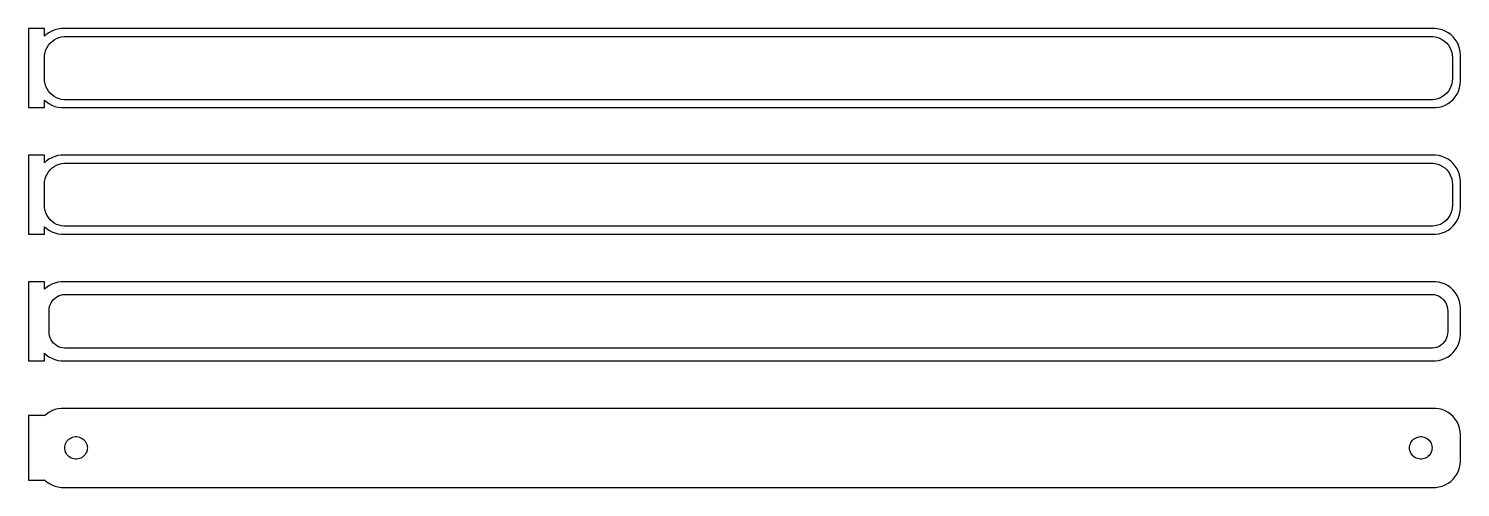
# Model space of a CAD drawing. Header units: metres. Extents: x -136 to 135, y 89 to 175.
import ezdxf

# ---------------------------------------------------------------- set-up
doc = ezdxf.new("R2010")
doc.units = ezdxf.units.M

msp = doc.modelspace()

# ---------------------------------------------------------------- linework, layer by layer
for p, q in [((-133.5, 175.49), (-136.5, 175.49)), ((-136.5, 175.49), (-136.5, 160.51)), ((-133.5, 174.059), (-133.5, 175.49)), ((-133.187, 174.353), (-133.5, 174.059)), ((-132.679, 174.722), (-133.187, 174.353)), ((-132.129, 175.024), (-132.679, 174.722)), ((-131.545, 175.255), (-132.129, 175.024)), ((-130.937, 175.411), (-131.545, 175.255)), ((-131.203, 173.619), (-130.736, 173.804)), ((-130.314, 175.49), (-130.937, 175.411)), ((-130.736, 173.804), (-130.25, 173.929)), ((130.314, 175.49), (-130.314, 175.49)), ((-130.25, 173.929), (-129.751, 173.992)), ((-129.751, 173.992), (129.751, 173.992)), ((129.751, 173.992), (130.25, 173.929)), ((130.25, 173.929), (130.736, 173.804)), ((130.937, 175.411), (130.314, 175.49)), ((130.736, 173.804), (131.203, 173.619)), ((131.545, 175.255), (130.937, 175.411)), ((132.129, 175.024), (131.545, 175.255)), ((132.679, 174.722), (132.129, 175.024)), ((133.187, 174.353), (132.679, 174.722)), ((133.645, 173.923), (133.187, 174.353)), ((134.045, 173.439), (133.645, 173.923)), ((-133.374, 170.995), (-133.219, 171.472)), ((-133.219, 171.472), (-133.005, 171.927)), ((-133.005, 171.927), (-132.736, 172.351)), ((-132.736, 172.351), (-132.416, 172.738)), ((-132.416, 172.738), (-132.05, 173.082)), ((-132.05, 173.082), (-131.643, 173.377)), ((-131.643, 173.377), (-131.203, 173.619)), ((131.203, 173.619), (131.643, 173.377)), ((131.643, 173.377), (132.05, 173.082)), ((132.05, 173.082), (132.416, 172.738)), ((132.416, 172.738), (132.736, 172.351)), ((132.736, 172.351), (133.005, 171.927)), ((133.005, 171.927), (133.219, 171.472)), ((133.219, 171.472), (133.374, 170.995)), ((134.382, 172.909), (134.045, 173.439)), ((134.649, 172.341), (134.382, 172.909)), ((134.843, 171.743), (134.649, 172.341)), ((134.961, 171.127), (134.843, 171.743)), ((135, 170.5), (134.961, 171.127)), ((-133.5, 170), (-133.468, 170.501)), ((-133.5, 166), (-133.5, 170)), ((-133.468, 170.501), (-133.374, 170.995)), ((133.374, 170.995), (133.468, 170.501)), ((133.468, 170.501), (133.5, 170)), ((133.5, 170), (133.5, 166)), ((135, 165.5), (135, 170.5)), ((-133.468, 165.499), (-133.5, 166)), ((133.5, 166), (133.468, 165.499)), ((-133.374, 165.005), (-133.468, 165.499)), ((-133.219, 164.528), (-133.374, 165.005)), ((-133.005, 164.073), (-133.219, 164.528)), ((-132.736, 163.649), (-133.005, 164.073)), ((-132.416, 163.262), (-132.736, 163.649)), ((-132.05, 162.918), (-132.416, 163.262)), ((-131.643, 162.623), (-132.05, 162.918)), ((132.05, 162.918), (131.643, 162.623)), ((132.416, 163.262), (132.05, 162.918)), ((132.736, 163.649), (132.416, 163.262)), ((133.005, 164.073), (132.736, 163.649)), ((133.219, 164.528), (133.005, 164.073)), ((133.374, 165.005), (133.219, 164.528)), ((133.468, 165.499), (133.374, 165.005)), ((134.045, 162.561), (134.382, 163.091)), ((134.382, 163.091), (134.649, 163.659)), ((134.649, 163.659), (134.843, 164.257)), ((134.843, 164.257), (134.961, 164.873)), ((134.961, 164.873), (135, 165.5)), ((-136.5, 160.51), (-133.5, 160.51)), ((-133.5, 161.941), (-133.187, 161.647)), ((-133.5, 160.51), (-133.5, 161.941)), ((-133.187, 161.647), (-132.679, 161.278)), ((-132.679, 161.278), (-132.129, 160.976)), ((-132.129, 160.976), (-131.545, 160.745)), ((-131.203, 162.381), (-131.643, 162.623)), ((-131.545, 160.745), (-130.937, 160.589)), ((-130.736, 162.196), (-131.203, 162.381)), ((-130.937, 160.589), (-130.314, 160.51)), ((-130.25, 162.071), (-130.736, 162.196)), ((-130.314, 160.51), (130.314, 160.51)), ((-129.751, 162.008), (-130.25, 162.071)), ((129.751, 162.008), (-129.751, 162.008)), ((130.25, 162.071), (129.751, 162.008)), ((130.736, 162.196), (130.25, 162.071)), ((130.314, 160.51), (130.937, 160.589)), ((131.203, 162.381), (130.736, 162.196)), ((130.937, 160.589), (131.545, 160.745)), ((131.643, 162.623), (131.203, 162.381)), ((131.545, 160.745), (132.129, 160.976)), ((132.129, 160.976), (132.679, 161.278)), ((132.679, 161.278), (133.187, 161.647)), ((133.187, 161.647), (133.645, 162.077)), ((133.645, 162.077), (134.045, 162.561)), ((-133.5, 151.49), (-136.5, 151.49)), ((-136.5, 151.49), (-136.5, 136.51)), ((-133.5, 150.059), (-133.5, 151.49)), ((-133.187, 150.353), (-133.5, 150.059)), ((-132.679, 150.722), (-133.187, 150.353)), ((-132.129, 151.024), (-132.679, 150.722)), ((-131.545, 151.255), (-132.129, 151.024)), ((-132.05, 149.082), (-131.643, 149.377)), ((-131.643, 149.377), (-131.203, 149.619)), ((-130.937, 151.411), (-131.545, 151.255)), ((-131.203, 149.619), (-130.736, 149.804)), ((-130.314, 151.49), (-130.937, 151.411)), ((-130.736, 149.804), (-130.25, 149.929)), ((130.314, 151.49), (-130.314, 151.49)), ((-130.25, 149.929), (-129.751, 149.992)), ((-129.751, 149.992), (129.751, 149.992)), ((129.751, 149.992), (130.25, 149.929)), ((130.25, 149.929), (130.736, 149.804)), ((130.937, 151.411), (130.314, 151.49)), ((130.736, 149.804), (131.203, 149.619)), ((131.545, 151.255), (130.937, 151.411)), ((131.203, 149.619), (131.643, 149.377)), ((132.129, 151.024), (131.545, 151.255)), ((131.643, 149.377), (132.05, 149.082)), ((132.679, 150.722), (132.129, 151.024)), ((133.187, 150.353), (132.679, 150.722)), ((133.645, 149.923), (133.187, 150.353)), ((134.045, 149.439), (133.645, 149.923)), ((134.382, 148.909), (134.045, 149.439)), ((-133.468, 146.501), (-133.374, 146.995)), ((-133.374, 146.995), (-133.219, 147.472)), ((-133.219, 147.472), (-133.005, 147.927)), ((-133.005, 147.927), (-132.736, 148.351)), ((-132.736, 148.351), (-132.416, 148.738)), ((-132.416, 148.738), (-132.05, 149.082)), ((132.05, 149.082), (132.416, 148.738)), ((132.416, 148.738), (132.736, 148.351)), ((132.736, 148.351), (133.005, 147.927)), ((133.005, 147.927), (133.219, 147.472)), ((133.219, 147.472), (133.374, 146.995)), ((133.374, 146.995), (133.468, 146.501)), ((134.649, 148.341), (134.382, 148.909)), ((134.843, 147.743), (134.649, 148.341)), ((134.961, 147.127), (134.843, 147.743)), ((135, 146.5), (134.961, 147.127)), ((-133.5, 146), (-133.468, 146.501)), ((-133.5, 142), (-133.5, 146)), ((133.468, 146.501), (133.5, 146)), ((133.5, 146), (133.5, 142)), ((135, 141.5), (135, 146.5)), ((-133.468, 141.499), (-133.5, 142)), ((-133.374, 141.005), (-133.468, 141.499)), ((133.468, 141.499), (133.374, 141.005)), ((133.5, 142), (133.468, 141.499)), ((134.961, 140.873), (135, 141.5)), ((-133.219, 140.528), (-133.374, 141.005)), ((-133.005, 140.073), (-133.219, 140.528)), ((-132.736, 139.649), (-133.005, 140.073)), ((-132.416, 139.262), (-132.736, 139.649)), ((-132.05, 138.918), (-132.416, 139.262)), ((-131.643, 138.623), (-132.05, 138.918)), ((-131.203, 138.381), (-131.643, 138.623)), ((131.643, 138.623), (131.203, 138.381)), ((132.05, 138.918), (131.643, 138.623)), ((132.416, 139.262), (132.05, 138.918)), ((132.736, 139.649), (132.416, 139.262)), ((133.005, 140.073), (132.736, 139.649)), ((133.219, 140.528), (133.005, 140.073)), ((133.374, 141.005), (133.219, 140.528)), ((133.645, 138.077), (134.045, 138.561)), ((134.045, 138.561), (134.382, 139.091)), ((134.382, 139.091), (134.649, 139.659)), ((134.649, 139.659), (134.843, 140.257)), ((134.843, 140.257), (134.961, 140.873)), ((-136.5, 136.51), (-133.5, 136.51)), ((-133.5, 137.941), (-133.187, 137.647)), ((-133.5, 136.51), (-133.5, 137.941)), ((-133.187, 137.647), (-132.679, 137.278)), ((-132.679, 137.278), (-132.129, 136.976)), ((-132.129, 136.976), (-131.545, 136.745)), ((-131.545, 136.745), (-130.937, 136.589)), ((-130.736, 138.196), (-131.203, 138.381)), ((-130.937, 136.589), (-130.314, 136.51)), ((-130.25, 138.071), (-130.736, 138.196)), ((-130.314, 136.51), (130.314, 136.51)), ((-129.751, 138.008), (-130.25, 138.071)), ((129.751, 138.008), (-129.751, 138.008)), ((130.25, 138.071), (129.751, 138.008)), ((130.736, 138.196), (130.25, 138.071)), ((130.314, 136.51), (130.937, 136.589)), ((131.203, 138.381), (130.736, 138.196)), ((130.937, 136.589), (131.545, 136.745)), ((131.545, 136.745), (132.129, 136.976)), ((132.129, 136.976), (132.679, 137.278)), ((132.679, 137.278), (133.187, 137.647)), ((133.187, 137.647), (133.645, 138.077)), ((-133.5, 127.479), (-136.5, 127.479)), ((-136.5, 127.479), (-136.5, 112.521)), ((-133.5, 126.059), (-133.5, 127.479)), ((-133.187, 126.353), (-133.5, 126.059)), ((-132.679, 126.722), (-133.187, 126.353)), ((-132.129, 127.024), (-132.679, 126.722)), ((-131.545, 127.255), (-132.129, 127.024)), ((-130.937, 127.411), (-131.545, 127.255)), ((-130.314, 127.49), (-130.937, 127.411)), ((-130.825, 124.817), (-130.462, 124.961)), ((-130.462, 124.961), (-130.083, 125.058)), ((130.314, 127.49), (-130.314, 127.49)), ((-130.083, 125.058), (-129.695, 125.107)), ((-129.695, 125.107), (129.695, 125.107)), ((129.695, 125.107), (130.083, 125.058)), ((130.083, 125.058), (130.462, 124.961)), ((130.937, 127.411), (130.314, 127.49)), ((130.462, 124.961), (130.825, 124.817)), ((131.545, 127.255), (130.937, 127.411)), ((132.129, 127.024), (131.545, 127.255)), ((132.679, 126.722), (132.129, 127.024)), ((133.187, 126.353), (132.679, 126.722)), ((133.645, 125.923), (133.187, 126.353)), ((134.045, 125.439), (133.645, 125.923)), ((134.382, 124.909), (134.045, 125.439)), ((134.649, 124.341), (134.382, 124.909)), ((-132.613, 122), (-132.588, 122.39)), ((-132.588, 122.39), (-132.515, 122.774)), ((-132.515, 122.774), (-132.394, 123.146)), ((-132.394, 123.146), (-132.228, 123.5)), ((-132.228, 123.5), (-132.018, 123.83)), ((-132.018, 123.83), (-131.769, 124.131)), ((-131.769, 124.131), (-131.484, 124.399)), ((-131.484, 124.399), (-131.168, 124.628)), ((-131.168, 124.628), (-130.825, 124.817)), ((130.825, 124.817), (131.168, 124.628)), ((131.168, 124.628), (131.484, 124.399)), ((131.484, 124.399), (131.769, 124.131)), ((131.769, 124.131), (132.018, 123.83)), ((132.018, 123.83), (132.228, 123.5)), ((132.228, 123.5), (132.394, 123.146)), ((132.394, 123.146), (132.515, 122.774)), ((132.515, 122.774), (132.588, 122.39)), ((132.588, 122.39), (132.613, 122)), ((134.843, 123.743), (134.649, 124.341)), ((134.961, 123.127), (134.843, 123.743)), ((135, 122.5), (134.961, 123.127)), ((135, 117.5), (135, 122.5)), ((-132.613, 118), (-132.613, 122)), ((132.613, 122), (132.613, 118)), ((-132.588, 117.61), (-132.613, 118)), ((-132.515, 117.226), (-132.588, 117.61)), ((-132.394, 116.854), (-132.515, 117.226)), ((-132.228, 116.5), (-132.394, 116.854)), ((132.394, 116.854), (132.228, 116.5)), ((132.515, 117.226), (132.394, 116.854)), ((132.588, 117.61), (132.515, 117.226)), ((132.613, 118), (132.588, 117.61)), ((134.843, 116.257), (134.961, 116.873)), ((134.961, 116.873), (135, 117.5)), ((-132.018, 116.17), (-132.228, 116.5)), ((-131.769, 115.869), (-132.018, 116.17)), ((-131.484, 115.601), (-131.769, 115.869)), ((-131.168, 115.372), (-131.484, 115.601)), ((-130.825, 115.183), (-131.168, 115.372)), ((-130.462, 115.039), (-130.825, 115.183)), ((-130.083, 114.942), (-130.462, 115.039)), ((-129.695, 114.893), (-130.083, 114.942)), ((129.695, 114.893), (-129.695, 114.893)), ((130.083, 114.942), (129.695, 114.893)), ((130.462, 115.039), (130.083, 114.942)), ((130.825, 115.183), (130.462, 115.039)), ((131.168, 115.372), (130.825, 115.183)), ((131.484, 115.601), (131.168, 115.372)), ((131.769, 115.869), (131.484, 115.601)), ((132.018, 116.17), (131.769, 115.869)), ((132.228, 116.5), (132.018, 116.17)), ((133.187, 113.647), (133.645, 114.077)), ((133.645, 114.077), (134.045, 114.561)), ((134.045, 114.561), (134.382, 115.091)), ((134.382, 115.091), (134.649, 115.659)), ((134.649, 115.659), (134.843, 116.257)), ((-136.5, 112.521), (-133.5, 112.521)), ((-133.5, 112.521), (-133.5, 113.941)), ((-133.5, 113.941), (-133.187, 113.647)), ((-133.187, 113.647), (-132.679, 113.278)), ((-132.679, 113.278), (-132.129, 112.976)), ((-132.129, 112.976), (-131.545, 112.745)), ((-131.545, 112.745), (-130.937, 112.589)), ((-130.937, 112.589), (-130.314, 112.51)), ((-130.314, 112.51), (130.314, 112.51)), ((130.314, 112.51), (130.937, 112.589)), ((130.937, 112.589), (131.545, 112.745)), ((131.545, 112.745), (132.129, 112.976)), ((132.129, 112.976), (132.679, 113.278)), ((132.679, 113.278), (133.187, 113.647)), ((-131.545, 103.255), (-132.129, 103.024)), ((-130.937, 103.411), (-131.545, 103.255)), ((-130.314, 103.49), (-130.937, 103.411)), ((130.314, 103.49), (-130.314, 103.49)), ((130.937, 103.411), (130.314, 103.49)), ((131.545, 103.255), (130.937, 103.411)), ((132.129, 103.024), (131.545, 103.255)), ((-133.5, 102.153), (-136.5, 102.153)), ((-136.5, 102.153), (-136.5, 89.8474)), ((-133.187, 102.353), (-133.5, 102.059)), ((-133.5, 102.059), (-133.5, 102.153)), ((-132.679, 102.722), (-133.187, 102.353)), ((-132.129, 103.024), (-132.679, 102.722)), ((132.679, 102.722), (132.129, 103.024)), ((133.187, 102.353), (132.679, 102.722)), ((133.645, 101.923), (133.187, 102.353)), ((134.045, 101.439), (133.645, 101.923)), ((134.382, 100.909), (134.045, 101.439)), ((134.649, 100.341), (134.382, 100.909)), ((-128.861, 97.6453), (-128.644, 97.8029)), ((-128.644, 97.8029), (-128.409, 97.9321)), ((-128.409, 97.9321), (-128.16, 98.0308)), ((-128.16, 98.0308), (-127.9, 98.0975)), ((-127.9, 98.0975), (-127.634, 98.1311)), ((-127.634, 98.1311), (-127.366, 98.1311)), ((-127.366, 98.1311), (-127.1, 98.0975)), ((-127.1, 98.0975), (-126.84, 98.0308)), ((-126.84, 98.0308), (-126.591, 97.9321)), ((-126.591, 97.9321), (-126.356, 97.8029)), ((-126.356, 97.8029), (-126.139, 97.6453)), ((126.139, 97.6453), (126.356, 97.8029)), ((126.356, 97.8029), (126.591, 97.9321)), ((126.591, 97.9321), (126.84, 98.0308)), ((126.84, 98.0308), (127.1, 98.0975)), ((127.1, 98.0975), (127.366, 98.1311)), ((127.366, 98.1311), (127.634, 98.1311)), ((127.634, 98.1311), (127.9, 98.0975)), ((127.9, 98.0975), (128.16, 98.0308)), ((128.16, 98.0308), (128.409, 97.9321)), ((128.409, 97.9321), (128.644, 97.8029)), ((128.644, 97.8029), (128.861, 97.6453)), ((134.843, 99.7434), (134.649, 100.341)), ((134.961, 99.1267), (134.843, 99.7434)), ((135, 98.5), (134.961, 99.1267)), ((135, 93.5), (135, 98.5)), ((-129.635, 96), (-129.618, 96.2676)), ((-129.618, 95.7324), (-129.635, 96)), ((-129.618, 96.2676), (-129.568, 96.531)), ((-129.568, 95.469), (-129.618, 95.7324)), ((-129.568, 96.531), (-129.485, 96.786)), ((-129.485, 95.214), (-129.568, 95.469)), ((-129.485, 96.786), (-129.371, 97.0287)), ((-129.371, 94.9713), (-129.485, 95.214)), ((-129.371, 97.0287), (-129.227, 97.2551)), ((-129.227, 97.2551), (-129.057, 97.4617)), ((-129.057, 97.4617), (-128.861, 97.6453)), ((-126.139, 97.6453), (-125.943, 97.4617)), ((-125.943, 97.4617), (-125.773, 97.2551)), ((-125.773, 97.2551), (-125.629, 97.0287)), ((-125.629, 97.0287), (-125.515, 96.786)), ((-125.515, 95.214), (-125.629, 94.9713)), ((-125.515, 96.786), (-125.432, 96.531)), ((-125.432, 95.469), (-125.515, 95.214)), ((-125.432, 96.531), (-125.382, 96.2676)), ((-125.382, 95.7324), (-125.432, 95.469)), ((-125.382, 96.2676), (-125.365, 96)), ((-125.365, 96), (-125.382, 95.7324)), ((125.365, 96), (125.382, 96.2676)), ((125.382, 95.7324), (125.365, 96)), ((125.382, 96.2676), (125.432, 96.531)), ((125.432, 95.469), (125.382, 95.7324)), ((125.432, 96.531), (125.515, 96.786)), ((125.515, 95.214), (125.432, 95.469)), ((125.515, 96.786), (125.629, 97.0287)), ((125.629, 94.9713), (125.515, 95.214)), ((125.629, 97.0287), (125.773, 97.2551)), ((125.773, 97.2551), (125.943, 97.4617)), ((125.943, 97.4617), (126.139, 97.6453)), ((128.861, 97.6453), (129.057, 97.4617)), ((129.057, 97.4617), (129.227, 97.2551)), ((129.227, 97.2551), (129.371, 97.0287)), ((129.371, 97.0287), (129.485, 96.786)), ((129.485, 95.214), (129.371, 94.9713)), ((129.485, 96.786), (129.568, 96.531)), ((129.568, 95.469), (129.485, 95.214)), ((129.568, 96.531), (129.618, 96.2676)), ((129.618, 95.7324), (129.568, 95.469)), ((129.618, 96.2676), (129.635, 96)), ((129.635, 96), (129.618, 95.7324)), ((-129.227, 94.7449), (-129.371, 94.9713)), ((-129.057, 94.5383), (-129.227, 94.7449)), ((-128.861, 94.3547), (-129.057, 94.5383)), ((-128.644, 94.1971), (-128.861, 94.3547)), ((-128.409, 94.0679), (-128.644, 94.1971)), ((-128.16, 93.9692), (-128.409, 94.0679)), ((-127.9, 93.9025), (-128.16, 93.9692)), ((-127.634, 93.8689), (-127.9, 93.9025)), ((-127.366, 93.8689), (-127.634, 93.8689)), ((-127.1, 93.9025), (-127.366, 93.8689)), ((-126.84, 93.9692), (-127.1, 93.9025)), ((-126.591, 94.0679), (-126.84, 93.9692)), ((-126.356, 94.1971), (-126.591, 94.0679)), ((-126.139, 94.3547), (-126.356, 94.1971)), ((-125.943, 94.5383), (-126.139, 94.3547)), ((-125.773, 94.7449), (-125.943, 94.5383)), ((-125.629, 94.9713), (-125.773, 94.7449)), ((125.773, 94.7449), (125.629, 94.9713)), ((125.943, 94.5383), (125.773, 94.7449)), ((126.139, 94.3547), (125.943, 94.5383)), ((126.356, 94.1971), (126.139, 94.3547)), ((126.591, 94.0679), (126.356, 94.1971)), ((126.84, 93.9692), (126.591, 94.0679)), ((127.1, 93.9025), (126.84, 93.9692)), ((127.366, 93.8689), (127.1, 93.9025)), ((127.634, 93.8689), (127.366, 93.8689)), ((127.9, 93.9025), (127.634, 93.8689)), ((128.16, 93.9692), (127.9, 93.9025)), ((128.409, 94.0679), (128.16, 93.9692)), ((128.644, 94.1971), (128.409, 94.0679)), ((128.861, 94.3547), (128.644, 94.1971)), ((129.057, 94.5383), (128.861, 94.3547)), ((129.227, 94.7449), (129.057, 94.5383)), ((129.371, 94.9713), (129.227, 94.7449)), ((134.843, 92.2566), (134.961, 92.8733)), ((134.961, 92.8733), (135, 93.5)), ((-136.5, 89.8474), (-133.5, 89.8474)), ((-133.5, 89.8474), (-133.5, 89.9413)), ((-133.5, 89.9413), (-133.187, 89.6474)), ((-133.187, 89.6474), (-132.679, 89.2784)), ((132.679, 89.2784), (133.187, 89.6474)), ((133.187, 89.6474), (133.645, 90.0773)), ((133.645, 90.0773), (134.045, 90.5611)), ((134.045, 90.5611), (134.382, 91.0912)), ((134.382, 91.0912), (134.649, 91.6594)), ((134.649, 91.6594), (134.843, 92.2566)), ((-132.679, 89.2784), (-132.129, 88.9759)), ((-132.129, 88.9759), (-131.545, 88.7447)), ((-131.545, 88.7447), (-130.937, 88.5886)), ((-130.937, 88.5886), (-130.314, 88.5099)), ((-130.314, 88.5099), (130.314, 88.5099)), ((130.314, 88.5099), (130.937, 88.5886)), ((130.937, 88.5886), (131.545, 88.7447)), ((131.545, 88.7447), (132.129, 88.9759)), ((132.129, 88.9759), (132.679, 89.2784))]:
    msp.add_line(p, q)

doc.saveas('drawing.dxf')
